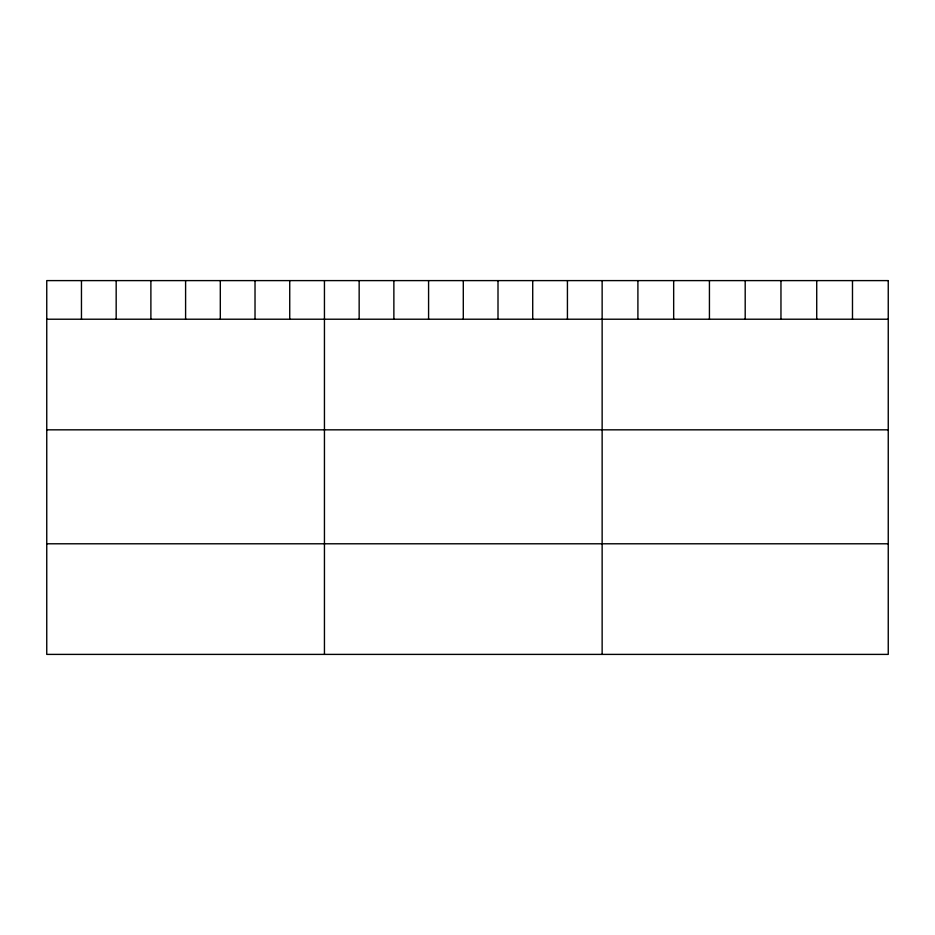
<?xml version="1.0" encoding="UTF-8"?>
<svg xmlns="http://www.w3.org/2000/svg" width="935" height="935" viewBox="0 0 935 935"><rect width="100%" height="100%" fill="white"/><g stroke="black" fill="none" stroke-linecap="round" stroke-linejoin="round"><path stroke-width="1.4" d="M46.75 319.221L888.25 319.221M46.75 429.831L888.25 429.831M46.75 543.784L888.25 543.784M852.486 280.605L852.486 319.221M816.722 280.605L816.722 319.221M780.959 280.605L780.959 319.221M745.195 280.605L745.195 319.221M709.431 280.605L709.431 319.221M673.667 280.605L673.667 319.221M637.904 280.605L637.904 319.221M602.14 280.605L602.14 654.395M567.428 280.605L567.428 319.221M532.716 280.605L532.716 319.221M498.004 280.605L498.004 319.221M463.292 280.605L463.292 319.221M428.581 280.605L428.581 319.221M393.869 280.605L393.869 319.221M359.157 280.605L359.157 319.221M324.445 280.605L324.445 654.395M289.733 280.605L289.733 319.221M255.021 280.605L255.021 319.221M220.309 280.605L220.309 319.221M185.597 280.605L185.597 319.221M150.886 280.605L150.886 319.221M116.174 280.605L116.174 319.221M81.462 280.605L81.462 319.221M888.25 280.605L46.75 280.605L46.75 654.395L888.25 654.395L888.25 280.605"/></g></svg>
